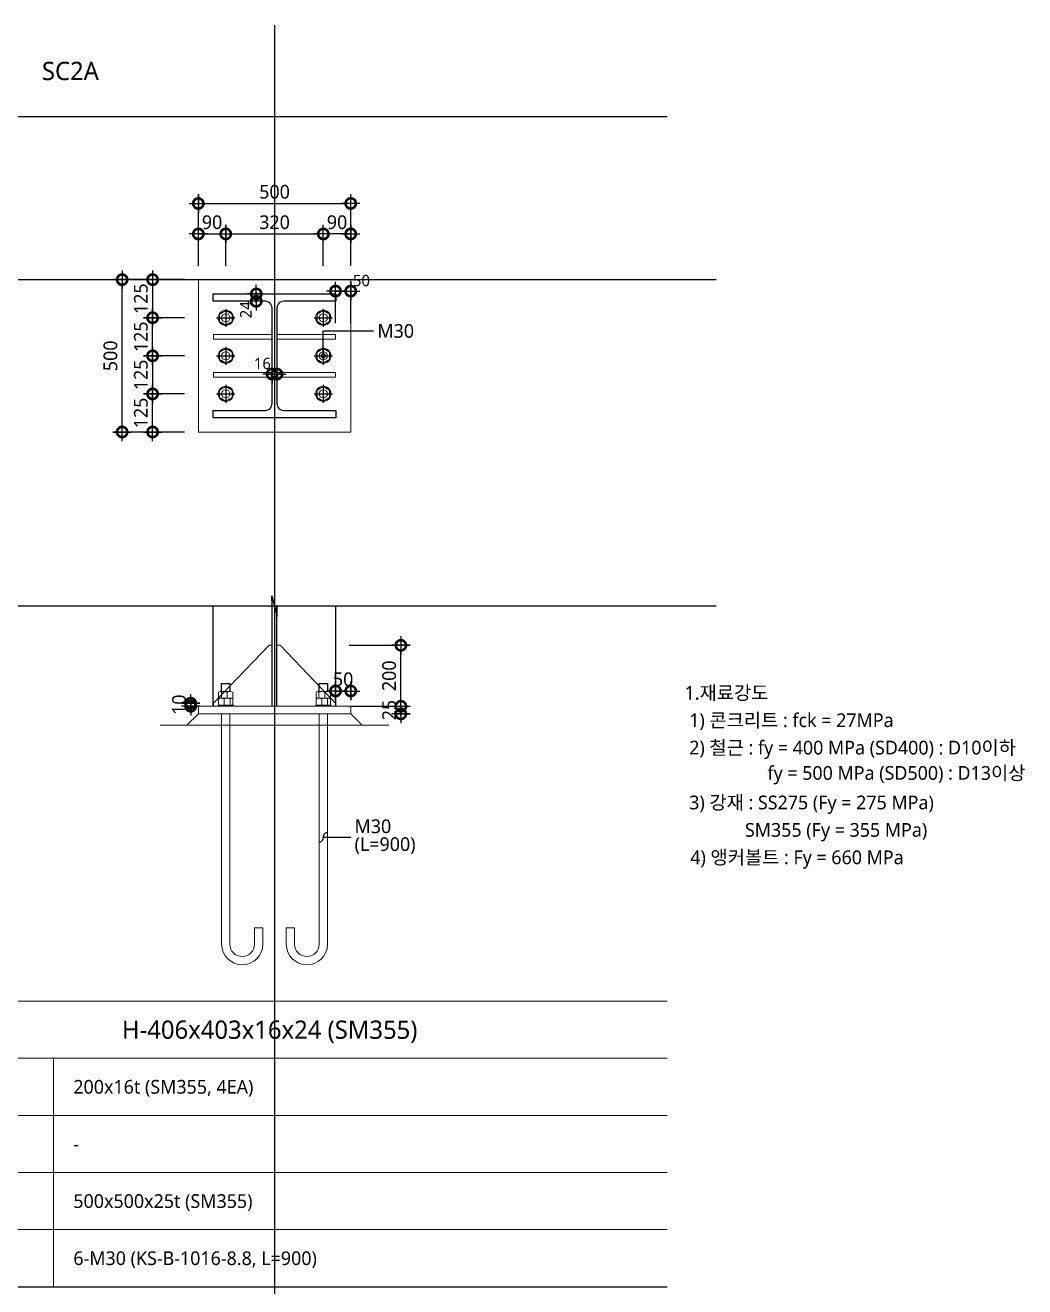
# Model space of a CAD drawing. Extents: x 697 to 24790, y 315 to 8595.
# Drawn here: x 8897 to 12175, y 4455 to 8595 of the extents above; entities that cross this region are included whole.
import ezdxf
from ezdxf.enums import TextEntityAlignment as Align
from ezdxf.lldxf.tags import DXFTag

# ---------------------------------------------------------------- set-up
doc = ezdxf.new("R2010")
doc.units = 0
doc.header["$LTSCALE"] = 30
doc.layers.get('DEFPOINTS').update_dxf_attribs({"color": 137})
for name, color, linetype, lineweight in [('Anchor Bolt', 4, 'Continuous', 0), ('Anchor Bolt(Hidden)', 8, 'DASHED0', 0), ('BasePlate', 2, 'Continuous', 0), ('Concrete', 8, 'Continuous', 0), ('Pedestal', 7, 'Continuous', 0), ('Plate', 3, 'Continuous', 0), ('Table(Etc)', 8, 'Continuous', 0), ('Table(Sub)', 7, 'Continuous', 0)]:
    doc.layers.add(name, color=color, linetype=linetype, lineweight=lineweight)
for name, color, linetype in [('Anchor Bolt-Center', 16, 'DASHDOTDOT0'), ('DIM', 7, 'Continuous'), ('DIM-INT', 7, 'Continuous'), ('STEEL', 4, 'Continuous'), ('SYM', 6, 'Continuous'), ('SYM-LEAD', 6, 'Continuous'), ('TABLE', 7, 'Continuous'), ('TEXT', 3, 'Continuous')]:
    doc.layers.add(name, color=color, linetype=linetype)
doc.styles.add('S1', font='malgun.ttf')
doc.styles.add('스타일1', font='malgun.ttf')
tags = doc.linetypes.add('DASHDOTDOT0', pattern=[1, 0.3, -0.23, 0, -0.24, 0, -0.23]).pattern_tags.tags
tags[14:15] = [DXFTag(74, 4), DXFTag(75, 0), DXFTag(340, '0'), DXFTag(46, 0.0), DXFTag(50, 0.0), DXFTag(44, 0.0), DXFTag(45, 0.0)]
tags[12:13] = [DXFTag(74, 4), DXFTag(75, 0), DXFTag(340, '0'), DXFTag(46, 0.0), DXFTag(50, 0.0), DXFTag(44, 0.0), DXFTag(45, 0.0)]
tags[10:11] = [DXFTag(74, 4), DXFTag(75, 0), DXFTag(340, '0'), DXFTag(46, 0.0), DXFTag(50, 0.0), DXFTag(44, 0.0), DXFTag(45, 0.0)]
tags[8:9] = [DXFTag(74, 4), DXFTag(75, 0), DXFTag(340, '0'), DXFTag(46, 0.0), DXFTag(50, 0.0), DXFTag(44, 0.0), DXFTag(45, 0.0)]
tags[6:7] = [DXFTag(74, 4), DXFTag(75, 0), DXFTag(340, '0'), DXFTag(46, 0.0), DXFTag(50, 0.0), DXFTag(44, 0.0), DXFTag(45, 0.0)]
tags[4:5] = [DXFTag(74, 4), DXFTag(75, 0), DXFTag(340, '0'), DXFTag(46, 0.0), DXFTag(50, 0.0), DXFTag(44, 0.0), DXFTag(45, 0.0)]
tags = doc.linetypes.add('DASHED0', pattern=[1, 0.5, -0.5]).pattern_tags.tags
tags[6:7] = [DXFTag(74, 4), DXFTag(75, 0), DXFTag(340, '0'), DXFTag(46, 0.0), DXFTag(50, 0.0), DXFTag(44, 0.0), DXFTag(45, 0.0)]
tags[4:5] = [DXFTag(74, 4), DXFTag(75, 0), DXFTag(340, '0'), DXFTag(46, 0.0), DXFTag(50, 0.0), DXFTag(44, 0.0), DXFTag(45, 0.0)]
doc.dimstyles.new('CJA', dxfattribs={"dimscale": 200, "dimtxt": 3, "dimasz": 1, "dimexe": 2, "dimexo": 3, "dimgap": 1, "dimtad": 1, "dimdec": 0, "dimzin": 1, "dimdsep": 46, "dimlunit": 6, "dimtxsty": '스타일1', "dimblk": 'GAUN-DOT', "dimcen": -2, "dimdle": 2, "dimclrd": 256, "dimclre": 256, "dimclrt": 3, "dimadec": 0, "dimazin": 0, "dimtfac": 1, "dimtdec": 0, "dimtix": 1, "dimtmove": 2, "dimatfit": 3, "dimldrblk": 'DOTSMALL', "dimfxl": 1, "dimtolj": 1, "dimtzin": 1, "dimarcsym": 0})

# ---------------------------------------------------------------- blocks, each defined once
blk = doc.blocks.new('ANCHOR_BOLT-PLAN-M27')
at = {"color": 7, "true_color": 0xffffff}
for p, q in [((-23.3, -4.1), (-20.5, 3.6)), ((-15.2, 18.1), (-16.7, 14)), ((-15.2, 18.1), (-7.1, 19.5)), ((8.1, 22.2), (3.8, 21.5)), ((8.1, 22.2), (13.4, 15.9)), ((23.3, 4.1), (20.5, 7.5)), ((23.3, 4.1), (20.5, -3.6)), ((-23.3, -4.1), (-20.5, -7.5)), ((-8.1, -22.2), (-13.4, -15.9)), ((-8.1, -22.2), (-3.8, -21.5)), ((15.2, -18.1), (7.1, -19.5)), ((15.2, -18.1), (16.7, -14))]:
    blk.add_line(p, q, dxfattribs=at)
blk.add_lwpolyline([(0, 23.6), (-20.5, 11.8), (-20.5, -11.8), (0, -23.6), (20.5, -11.8), (20.5, 11.8), (0, 23.6)])
at = {"color": 8, "true_color": 0x808080}
blk.add_circle((0, 0), 25, dxfattribs=at)
blk.add_circle((0, 0), 13.5)
at = {"layer": 'Anchor Bolt-Center'}
for p, q in [((-30, 0), (30, 0)), ((0, 30), (0, -30))]:
    blk.add_line(p, q, dxfattribs=at)
blk = doc.blocks.new('Arrow_Circle')
blk.add_circle((0, 0), 1)
blk = doc.blocks.new('ANCHOR_BOLT-SECT-M27')
for p, q in [((-23.65, 26), (-23.65, 45.8)), ((-18.92, 48), (14.19, 48)), ((-14.85, 73.65), (-13.5, 75)), ((-14.85, 48), (-14.85, 73.65)), ((-14.85, 73.65), (14.85, 73.65)), ((-14.19, 26), (-14.19, 45.8)), ((-13.5, 75), (13.5, 75)), ((-13.5, 48), (-13.5, 75)), ((4.73, 26), (4.73, 45.8)), ((13.5, 75), (14.85, 73.65)), ((13.5, 48), (13.5, 75)), ((14.85, 73.65), (14.85, 48)), ((23.65, 26), (23.65, 45.8)), ((-25, 0), (-25, 4)), ((-25, 4), (25, 4)), ((25, 0), (-25, 0)), ((-23.65, 26), (23.65, 26)), ((-23.65, 4), (-23.65, 23.8)), ((-23.65, 4), (23.65, 4)), ((-14.19, 26), (18.92, 26)), ((-4.73, 4), (-4.73, 23.8)), ((14.19, 4), (14.19, 23.8)), ((23.65, 4), (23.65, 23.8)), ((25, 4), (25, 0))]:
    blk.add_line(p, q)
for centre, radius, start, end in [((-18.92, 41.815), 6.185, 40.112189, 139.887811), ((-4.73, 26.561), 21.439, 63.816214, 116.183786), ((14.19, 26.561), 21.439, 63.816214, 116.183786), ((-14.19, 4.561), 21.439, 63.816214, 116.183786), ((4.73, 4.561), 21.439, 63.816214, 116.183786), ((18.92, 19.815), 6.185, 40.112189, 139.887811)]:
    blk.add_arc(centre, radius, start, end)
blk = doc.blocks.new('ANCHOR_BOLT-HOOK-M27')
for p, q in [((94.5, 0), (94.5, 54)), ((94.5, 54), (121.5, 54)), ((121.5, 54), (121.5, 0))]:
    blk.add_line(p, q)
for radius in [67.5, 40.5]:
    blk.add_arc((54, 0), radius, 180, 0)
blk = doc.blocks.new('Arrow_Tilde')
for centre, start, end in [((-0.25, 0.1875), 216.869898, 323.130102), ((0.25, -0.1875), 36.869898, 143.130102)]:
    blk.add_arc(centre, 0.3125, start, end)
blk = doc.blocks.new('GAUN-DOT')
at = {"linetype": 'ByBlock'}
for p, q in [((2, 0), (-2, 0)), ((0, -2), (0, 2))]:
    blk.add_line(p, q, dxfattribs=at)
at = {"const_width": 2.25}
blk.add_lwpolyline([(0, 0.28125, 1), (0, -0.28125, 1)], format="xyb", close=True, dxfattribs=at)
blk = doc.blocks.new('*D49')
at = {"layer": 'DEFPOINTS', "color": 0, "transparency": 16777216}
for p in [(9964.4, 7722.4), (9914.4, 7572.4), (9964.4, 7572.4)]:
    blk.add_point(p, dxfattribs=at)
at = {"layer": 'DIM-INT', "lineweight": -2, "transparency": 16777216}
for p, q in [((9914.4, 7617.4), (9914.4, 7752.4)), ((9964.4, 7617.4), (9964.4, 7752.4)), ((9899.4, 7722.4), (9884.4, 7722.4)), ((9914.4, 7722.4), (9964.4, 7722.4)), ((9979.4, 7722.4), (9994.4, 7722.4))]:
    blk.add_line(p, q, dxfattribs=at)
at = {"layer": 'DIM-INT', "lineweight": -2, "transparency": 16777216, "xscale": 15, "yscale": 15, "zscale": 15}
blk.add_blockref('GAUN-DOT', (9914.4, 7722.4), dxfattribs=at)
at = {"layer": 'DIM-INT', "lineweight": -2, "transparency": 16777216, "xscale": 15, "yscale": 15, "zscale": 15, "rotation": 180}
blk.add_blockref('GAUN-DOT', (9964.4, 7722.4), dxfattribs=at)
at = {"layer": 'DIM-INT', "color": 3, "transparency": 16777216, "insert": (9999.4, 7756.8), "char_height": 37.5, "attachment_point": 5, "style": '스타일1'}
blk.add_mtext('\\A1;50', dxfattribs=at)
blk = doc.blocks.new('_DotSmall')
at = {"color": 0, "linetype": 'ByBlock', "const_width": 0.5}
blk.add_lwpolyline([(-0.0625, 0, 1), (0.0625, 0, 1)], format="xyb", close=True, dxfattribs=at)
blk = doc.blocks.new('*D50')
at = {"layer": 'DEFPOINTS', "color": 0, "transparency": 16777216}
for p in [(9874.4, 7910.1), (9554.4, 7760.1), (9874.4, 7760.1)]:
    blk.add_point(p, dxfattribs=at)
at = {"layer": 'DIM', "lineweight": -2, "transparency": 16777216}
for p, q in [((9554.4, 7805.1), (9554.4, 7940.1)), ((9569.4, 7910.1), (9859.4, 7910.1)), ((9874.4, 7805.1), (9874.4, 7940.1))]:
    blk.add_line(p, q, dxfattribs=at)
at = {"layer": 'DIM', "lineweight": -2, "transparency": 16777216, "xscale": 15, "yscale": 15, "zscale": 15, "rotation": 180}
blk.add_blockref('GAUN-DOT', (9554.4, 7910.1), dxfattribs=at)
at = {"layer": 'DIM', "lineweight": -2, "transparency": 16777216, "xscale": 15, "yscale": 15, "zscale": 15}
blk.add_blockref('GAUN-DOT', (9874.4, 7910.1), dxfattribs=at)
at = {"layer": 'DIM', "color": 3, "transparency": 16777216, "insert": (9714.4, 7948.3), "char_height": 45, "attachment_point": 5, "style": '스타일1'}
blk.add_mtext('\\A1;320', dxfattribs=at)
blk = doc.blocks.new('*D51')
at = {"layer": 'DEFPOINTS', "color": 0, "transparency": 16777216}
for p in [(9964.4, 8010.1), (9464.4, 7760.1), (9964.4, 7760.1)]:
    blk.add_point(p, dxfattribs=at)
at = {"layer": 'DIM', "lineweight": -2, "transparency": 16777216}
for p, q in [((9464.4, 7805.1), (9464.4, 8040.1)), ((9964.4, 7805.1), (9964.4, 8040.1)), ((9479.4, 8010.1), (9949.4, 8010.1))]:
    blk.add_line(p, q, dxfattribs=at)
at = {"layer": 'DIM', "lineweight": -2, "transparency": 16777216, "xscale": 15, "yscale": 15, "zscale": 15, "rotation": 180}
blk.add_blockref('GAUN-DOT', (9464.4, 8010.1), dxfattribs=at)
at = {"layer": 'DIM', "lineweight": -2, "transparency": 16777216, "xscale": 15, "yscale": 15, "zscale": 15}
blk.add_blockref('GAUN-DOT', (9964.4, 8010.1), dxfattribs=at)
at = {"layer": 'DIM', "color": 3, "transparency": 16777216, "insert": (9714.4, 8048.3), "char_height": 45, "attachment_point": 5, "style": '스타일1'}
blk.add_mtext('\\A1;500', dxfattribs=at)
blk = doc.blocks.new('*D52')
at = {"layer": 'DEFPOINTS', "color": 0, "transparency": 16777216}
for p in [(9314.4, 7385.1), (9464.4, 7385.1), (9464.4, 7260.1)]:
    blk.add_point(p, dxfattribs=at)
at = {"layer": 'DIM', "lineweight": -2, "transparency": 16777216}
for p, q in [((9419.4, 7385.1), (9284.4, 7385.1)), ((9314.4, 7275.1), (9314.4, 7370.1)), ((9419.4, 7260.1), (9284.4, 7260.1))]:
    blk.add_line(p, q, dxfattribs=at)
at = {"layer": 'DIM', "lineweight": -2, "transparency": 16777216, "xscale": 15, "yscale": 15, "zscale": 15}
for p, rotation in [((9314.4, 7385.1), 90), ((9314.4, 7260.1), 270)]:
    blk.add_blockref('GAUN-DOT', p, dxfattribs=dict(at, rotation=rotation))
at = {"layer": 'DIM', "color": 3, "transparency": 16777216, "insert": (9276, 7322.6), "char_height": 45, "attachment_point": 5, "rotation": 90, "style": '스타일1'}
blk.add_mtext('\\A1;125', dxfattribs=at)
blk = doc.blocks.new('*D53')
at = {"layer": 'DEFPOINTS', "color": 0, "transparency": 16777216}
for p in [(9214.4, 7760.1), (9464.4, 7760.1), (9464.4, 7260.1)]:
    blk.add_point(p, dxfattribs=at)
at = {"layer": 'DIM', "lineweight": -2, "transparency": 16777216}
for p, q in [((9419.4, 7760.1), (9184.4, 7760.1)), ((9214.4, 7275.1), (9214.4, 7745.1)), ((9419.4, 7260.1), (9184.4, 7260.1))]:
    blk.add_line(p, q, dxfattribs=at)
at = {"layer": 'DIM', "lineweight": -2, "transparency": 16777216, "xscale": 15, "yscale": 15, "zscale": 15}
for p, rotation in [((9214.4, 7760.1), 90), ((9214.4, 7260.1), 270)]:
    blk.add_blockref('GAUN-DOT', p, dxfattribs=dict(at, rotation=rotation))
at = {"layer": 'DIM', "color": 3, "transparency": 16777216, "insert": (9176.1, 7510.1), "char_height": 45, "attachment_point": 5, "rotation": 90, "style": '스타일1'}
blk.add_mtext('\\A1;500', dxfattribs=at)
blk = doc.blocks.new('*D54')
at = {"layer": 'DEFPOINTS', "color": 0, "transparency": 16777216}
for p in [(9706.4, 7510.1), (9722.4, 7510.1), (9722.4, 7450.1)]:
    blk.add_point(p, dxfattribs=at)
at = {"layer": 'DIM-INT', "lineweight": -2, "transparency": 16777216}
for p, q in [((9706.4, 7465.1), (9706.4, 7420.1)), ((9722.4, 7465.1), (9722.4, 7420.1)), ((9691.4, 7450.1), (9676.4, 7450.1)), ((9706.4, 7450.1), (9722.4, 7450.1)), ((9737.4, 7450.1), (9752.4, 7450.1))]:
    blk.add_line(p, q, dxfattribs=at)
at = {"layer": 'DIM-INT', "lineweight": -2, "transparency": 16777216, "xscale": 15, "yscale": 15, "zscale": 15}
blk.add_blockref('GAUN-DOT', (9706.4, 7450.1), dxfattribs=at)
at = {"layer": 'DIM-INT', "lineweight": -2, "transparency": 16777216, "xscale": 15, "yscale": 15, "zscale": 15, "rotation": 180}
blk.add_blockref('GAUN-DOT', (9722.4, 7450.1), dxfattribs=at)
at = {"layer": 'DIM-INT', "color": 3, "transparency": 16777216, "insert": (9674.4, 7484.6), "char_height": 37.5, "attachment_point": 5, "style": '스타일1'}
blk.add_mtext('\\A1;16', dxfattribs=at)
blk = doc.blocks.new('*D55')
at = {"layer": 'DEFPOINTS', "color": 0, "transparency": 16777216}
for p in [(9714.4, 7713.1), (9654.4, 7689.1), (9714.4, 7689.1)]:
    blk.add_point(p, dxfattribs=at)
at = {"layer": 'DIM-INT', "lineweight": -2, "transparency": 16777216}
for p, q in [((9654.4, 7728.1), (9654.4, 7743.1)), ((9669.4, 7713.1), (9624.4, 7713.1)), ((9654.4, 7713.1), (9654.4, 7689.1)), ((9669.4, 7689.1), (9624.4, 7689.1)), ((9654.4, 7674.1), (9654.4, 7659.1))]:
    blk.add_line(p, q, dxfattribs=at)
at = {"layer": 'DIM-INT', "lineweight": -2, "transparency": 16777216, "xscale": 15, "yscale": 15, "zscale": 15}
for p, rotation in [((9654.4, 7713.1), 270), ((9654.4, 7689.1), 90)]:
    blk.add_blockref('GAUN-DOT', p, dxfattribs=dict(at, rotation=rotation))
at = {"layer": 'DIM-INT', "color": 3, "transparency": 16777216, "insert": (9620.3, 7661.1), "char_height": 37.5, "attachment_point": 5, "rotation": 90, "style": '스타일1'}
blk.add_mtext('\\A1;24', dxfattribs=at)
blk = doc.blocks.new('*D56')
at = {"layer": 'DEFPOINTS', "color": 0, "transparency": 16777216}
for p in [(9914.4, 6560.1), (10128.8, 6560.1), (9914.4, 6360.1)]:
    blk.add_point(p, dxfattribs=at)
at = {"layer": 'DIM', "lineweight": -2, "transparency": 16777216}
for p, q in [((9959.4, 6560.1), (10158.8, 6560.1)), ((10128.8, 6375.1), (10128.8, 6545.1)), ((9959.4, 6360.1), (10158.8, 6360.1))]:
    blk.add_line(p, q, dxfattribs=at)
at = {"layer": 'DIM', "lineweight": -2, "transparency": 16777216, "xscale": 15, "yscale": 15, "zscale": 15}
for p, rotation in [((10128.8, 6560.1), 90), ((10128.8, 6360.1), 270)]:
    blk.add_blockref('GAUN-DOT', p, dxfattribs=dict(at, rotation=rotation))
at = {"layer": 'DIM', "color": 3, "transparency": 16777216, "insert": (10090.5, 6460.1), "char_height": 45, "attachment_point": 5, "rotation": 90, "style": '스타일1'}
blk.add_mtext('\\A1;200', dxfattribs=at)
blk = doc.blocks.new('*D57')
at = {"layer": 'DEFPOINTS', "color": 0, "transparency": 16777216}
for p in [(9439.4, 6370.1), (9514.4, 6370.1), (9514.4, 6360.1)]:
    blk.add_point(p, dxfattribs=at)
at = {"layer": 'DIM', "lineweight": -2, "transparency": 16777216}
for p, q in [((9439.4, 6385.1), (9439.4, 6400.1)), ((9469.4, 6370.1), (9409.4, 6370.1)), ((9469.4, 6360.1), (9409.4, 6360.1)), ((9439.4, 6360.1), (9439.4, 6370.1)), ((9439.4, 6345.1), (9439.4, 6330.1))]:
    blk.add_line(p, q, dxfattribs=at)
at = {"layer": 'DIM', "lineweight": -2, "transparency": 16777216, "xscale": 15, "yscale": 15, "zscale": 15}
for p, rotation in [((9439.4, 6370.1), 270), ((9439.4, 6360.1), 90)]:
    blk.add_blockref('GAUN-DOT', p, dxfattribs=dict(at, rotation=rotation))
at = {"layer": 'DIM', "color": 3, "transparency": 16777216, "insert": (9401, 6365.1), "char_height": 45, "attachment_point": 5, "rotation": 90, "style": '스타일1'}
blk.add_mtext('\\A1;10', dxfattribs=at)
blk = doc.blocks.new('*D58')
at = {"layer": 'DEFPOINTS', "color": 0, "transparency": 16777216}
for p in [(9964.4, 6410.1), (9914.4, 6335.1), (9964.4, 6335.1)]:
    blk.add_point(p, dxfattribs=at)
at = {"layer": 'DIM', "lineweight": -2, "transparency": 16777216}
for p, q in [((9914.4, 6380.1), (9914.4, 6440.1)), ((9964.4, 6380.1), (9964.4, 6440.1)), ((9899.4, 6410.1), (9884.4, 6410.1)), ((9914.4, 6410.1), (9964.4, 6410.1)), ((9979.4, 6410.1), (9994.4, 6410.1))]:
    blk.add_line(p, q, dxfattribs=at)
at = {"layer": 'DIM', "lineweight": -2, "transparency": 16777216, "xscale": 15, "yscale": 15, "zscale": 15}
blk.add_blockref('GAUN-DOT', (9914.4, 6410.1), dxfattribs=at)
at = {"layer": 'DIM', "lineweight": -2, "transparency": 16777216, "xscale": 15, "yscale": 15, "zscale": 15, "rotation": 180}
blk.add_blockref('GAUN-DOT', (9964.4, 6410.1), dxfattribs=at)
at = {"layer": 'DIM', "color": 3, "transparency": 16777216, "insert": (9939.4, 6448.3), "char_height": 45, "attachment_point": 5, "style": '스타일1'}
blk.add_mtext('\\A1;50', dxfattribs=at)
blk = doc.blocks.new('*D59')
at = {"layer": 'DEFPOINTS', "color": 0, "transparency": 16777216}
for p in [(10068.8, 6360.1), (10068.8, 6335.1), (10128.8, 6360.1)]:
    blk.add_point(p, dxfattribs=at)
at = {"layer": 'DIM', "lineweight": -2, "transparency": 16777216}
for p, q in [((10128.8, 6375.1), (10128.8, 6390.1)), ((10113.8, 6360.1), (10158.8, 6360.1)), ((10113.8, 6335.1), (10158.8, 6335.1)), ((10128.8, 6335.1), (10128.8, 6360.1)), ((10128.8, 6320.1), (10128.8, 6305.1))]:
    blk.add_line(p, q, dxfattribs=at)
at = {"layer": 'DIM', "lineweight": -2, "transparency": 16777216, "xscale": 15, "yscale": 15, "zscale": 15}
for p, rotation in [((10128.8, 6360.1), 270), ((10128.8, 6335.1), 90)]:
    blk.add_blockref('GAUN-DOT', p, dxfattribs=dict(at, rotation=rotation))
at = {"layer": 'DIM', "color": 3, "transparency": 16777216, "insert": (10090.5, 6347.6), "char_height": 45, "attachment_point": 5, "rotation": 90, "style": '스타일1'}
blk.add_mtext('\\A1;25', dxfattribs=at)
blk = doc.blocks.new('1')
at = {"layer": 'TEXT', "style": '스타일1'}
for s, p in [('1.재료강도', (0, 0)), (' 1) 콘크리트 : fck = 27MPa', (0, -60)), (' 2) 철근 : fy = 400 MPa (SD400) : D10이하', (0, -120)), (' fy = 500 MPa (SD500) : D13이상', (171.1, -175.4)), (' 3) 강재 : SS275 (Fy = 275 MPa)', (0, -240)), ('             SM355 (Fy = 355 MPa)', (0, -300)), ('4) 앵커볼트 : Fy = 660 MPa', (12.5, -360))]:
    blk.add_text(s, height=30, dxfattribs=at).set_placement(p, align=Align.BOTTOM_LEFT)
blk = doc.blocks.new('*D157')
at = {"layer": 'DEFPOINTS', "color": 0, "transparency": 16777216}
for p in [(9874.4, 7910.1), (9874.4, 7760.1), (9964.4, 7760.1)]:
    blk.add_point(p, dxfattribs=at)
at = {"layer": 'DIM', "lineweight": -2, "transparency": 16777216}
for p, q in [((9859.4, 7910.1), (9844.4, 7910.1)), ((9874.4, 7805.1), (9874.4, 7940.1)), ((9964.4, 7910.1), (9874.4, 7910.1)), ((9964.4, 7805.1), (9964.4, 7940.1)), ((9979.4, 7910.1), (9994.4, 7910.1))]:
    blk.add_line(p, q, dxfattribs=at)
at = {"layer": 'DIM', "lineweight": -2, "transparency": 16777216, "xscale": 15, "yscale": 15, "zscale": 15}
blk.add_blockref('GAUN-DOT', (9874.4, 7910.1), dxfattribs=at)
at = {"layer": 'DIM', "lineweight": -2, "transparency": 16777216, "xscale": 15, "yscale": 15, "zscale": 15, "rotation": 180}
blk.add_blockref('GAUN-DOT', (9964.4, 7910.1), dxfattribs=at)
at = {"layer": 'DIM', "color": 3, "transparency": 16777216, "insert": (9919.4, 7948.3), "char_height": 45, "attachment_point": 5, "style": '스타일1'}
blk.add_mtext('\\A1;90', dxfattribs=at)
blk = doc.blocks.new('*D158')
at = {"layer": 'DEFPOINTS', "color": 0, "transparency": 16777216}
for p in [(9554.4, 7910.1), (9464.4, 7760.1), (9554.4, 7760.1)]:
    blk.add_point(p, dxfattribs=at)
at = {"layer": 'DIM', "lineweight": -2, "transparency": 16777216}
for p, q in [((9449.4, 7910.1), (9434.4, 7910.1)), ((9464.4, 7805.1), (9464.4, 7940.1)), ((9464.4, 7910.1), (9554.4, 7910.1)), ((9554.4, 7805.1), (9554.4, 7940.1)), ((9569.4, 7910.1), (9584.4, 7910.1))]:
    blk.add_line(p, q, dxfattribs=at)
at = {"layer": 'DIM', "lineweight": -2, "transparency": 16777216, "xscale": 15, "yscale": 15, "zscale": 15}
blk.add_blockref('GAUN-DOT', (9464.4, 7910.1), dxfattribs=at)
at = {"layer": 'DIM', "lineweight": -2, "transparency": 16777216, "xscale": 15, "yscale": 15, "zscale": 15, "rotation": 180}
blk.add_blockref('GAUN-DOT', (9554.4, 7910.1), dxfattribs=at)
at = {"layer": 'DIM', "color": 3, "transparency": 16777216, "insert": (9509.4, 7948.3), "char_height": 45, "attachment_point": 5, "style": '스타일1'}
blk.add_mtext('\\A1;90', dxfattribs=at)
blk = doc.blocks.new('*D159')
at = {"layer": 'DEFPOINTS', "color": 0, "transparency": 16777216}
for p in [(9464.4, 7510.1), (9314.4, 7385.1), (9464.4, 7385.1)]:
    blk.add_point(p, dxfattribs=at)
at = {"layer": 'DIM', "lineweight": -2, "transparency": 16777216}
for p, q in [((9419.4, 7510.1), (9284.4, 7510.1)), ((9314.4, 7495.1), (9314.4, 7400.1)), ((9419.4, 7385.1), (9284.4, 7385.1))]:
    blk.add_line(p, q, dxfattribs=at)
at = {"layer": 'DIM', "lineweight": -2, "transparency": 16777216, "xscale": 15, "yscale": 15, "zscale": 15}
for p, rotation in [((9314.4, 7510.1), 90), ((9314.4, 7385.1), 270)]:
    blk.add_blockref('GAUN-DOT', p, dxfattribs=dict(at, rotation=rotation))
at = {"layer": 'DIM', "color": 3, "transparency": 16777216, "insert": (9276, 7447.6), "char_height": 45, "attachment_point": 5, "rotation": 90, "style": '스타일1'}
blk.add_mtext('\\A1;125', dxfattribs=at)
blk = doc.blocks.new('*D161')
at = {"layer": 'DEFPOINTS', "color": 0, "transparency": 16777216}
for p in [(9464.4, 7760.1), (9314.4, 7635.1), (9464.4, 7635.1)]:
    blk.add_point(p, dxfattribs=at)
at = {"layer": 'DIM', "lineweight": -2, "transparency": 16777216}
for p, q in [((9419.4, 7760.1), (9284.4, 7760.1)), ((9314.4, 7745.1), (9314.4, 7650.1)), ((9419.4, 7635.1), (9284.4, 7635.1))]:
    blk.add_line(p, q, dxfattribs=at)
at = {"layer": 'DIM', "lineweight": -2, "transparency": 16777216, "xscale": 15, "yscale": 15, "zscale": 15}
for p, rotation in [((9314.4, 7760.1), 90), ((9314.4, 7635.1), 270)]:
    blk.add_blockref('GAUN-DOT', p, dxfattribs=dict(at, rotation=rotation))
at = {"layer": 'DIM', "color": 3, "transparency": 16777216, "insert": (9276, 7697.6), "char_height": 45, "attachment_point": 5, "rotation": 90, "style": '스타일1'}
blk.add_mtext('\\A1;125', dxfattribs=at)
blk = doc.blocks.new('*D160')
at = {"layer": 'DEFPOINTS', "color": 0, "transparency": 16777216}
for p in [(9314.4, 7635.1), (9464.4, 7635.1), (9464.4, 7510.1)]:
    blk.add_point(p, dxfattribs=at)
at = {"layer": 'DIM', "lineweight": -2, "transparency": 16777216}
for p, q in [((9419.4, 7635.1), (9284.4, 7635.1)), ((9314.4, 7525.1), (9314.4, 7620.1)), ((9419.4, 7510.1), (9284.4, 7510.1))]:
    blk.add_line(p, q, dxfattribs=at)
at = {"layer": 'DIM', "lineweight": -2, "transparency": 16777216, "xscale": 15, "yscale": 15, "zscale": 15}
for p, rotation in [((9314.4, 7635.1), 90), ((9314.4, 7510.1), 270)]:
    blk.add_blockref('GAUN-DOT', p, dxfattribs=dict(at, rotation=rotation))
at = {"layer": 'DIM', "color": 3, "transparency": 16777216, "insert": (9276, 7572.6), "char_height": 45, "attachment_point": 5, "rotation": 90, "style": '스타일1'}
blk.add_mtext('\\A1;125', dxfattribs=at)

msp = doc.modelspace()

# ---------------------------------------------------------------- linework, layer by layer
at = {"layer": 'Anchor Bolt(Hidden)'}
for p, q in [((9540.9, 6335.1), (9540.9, 5579.1)), ((9567.9, 6335.1), (9567.9, 5579.1)), ((9860.9, 6335.1), (9860.9, 5579.1)), ((9887.9, 6335.1), (9887.9, 5579.1))]:
    msp.add_line(p, q, dxfattribs=at)
at = {"layer": 'BasePlate'}
for points in [[(9464.4, 7760.1), (9464.4, 7260.1), (9964.4, 7260.1), (9964.4, 7760.1), (9464.4, 7760.1)], [(9464.4, 6360.1), (9464.4, 6335.1), (9964.4, 6335.1), (9964.4, 6360.1), (9464.4, 6360.1)]]:
    msp.add_lwpolyline(points, dxfattribs=at)
at = {"layer": 'Concrete'}
msp.add_lwpolyline([(10001.9, 6297.6), (9426.9, 6297.6), (9464.4, 6335.1), (9964.4, 6335.1), (10001.9, 6297.6)], dxfattribs=at)
at = {"layer": 'DEFPOINTS'}
for p, q in [((9714.4, 8595), (9714.4, 315)), ((697.5, 7760.1), (11162.7, 7760.1)), ((697.5, 6689.2), (11162.7, 6689.2))]:
    msp.add_line(p, q, dxfattribs=at)
at = {"layer": 'Pedestal'}
msp.add_line((9339.4, 6297.6), (10089.4, 6297.6), dxfattribs=at)
at = {"layer": 'Plate'}
for points in [[(9706.4, 7580.4), (9706.4, 7564.4), (9514.4, 7564.4), (9514.4, 7580.4), (9706.4, 7580.4)], [(9722.4, 7564.4), (9722.4, 7580.4), (9914.4, 7580.4), (9914.4, 7564.4), (9722.4, 7564.4)], [(9706.4, 7455.8), (9706.4, 7439.8), (9514.4, 7439.8), (9514.4, 7455.8), (9706.4, 7455.8)], [(9722.4, 7439.8), (9722.4, 7455.8), (9914.4, 7455.8), (9914.4, 7439.8), (9722.4, 7439.8)], [(9514.4, 6360.1), (9706.4, 6360.1), (9706.4, 6560.1), (9696.4, 6560.1), (9514.4, 6370.1), (9514.4, 6360.1)], [(9514.4, 6360.1), (9706.4, 6360.1), (9706.4, 6560.1), (9696.4, 6560.1), (9514.4, 6370.1), (9514.4, 6360.1)], [(9914.4, 6360.1), (9722.4, 6360.1), (9722.4, 6560.1), (9732.4, 6560.1), (9914.4, 6370.1), (9914.4, 6360.1)], [(9914.4, 6360.1), (9722.4, 6360.1), (9722.4, 6560.1), (9732.4, 6560.1), (9914.4, 6370.1), (9914.4, 6360.1)]]:
    msp.add_lwpolyline(points, dxfattribs=at)
at = {"layer": 'STEEL'}
for p, q in [((9512.9, 6360.1), (9512.9, 6689.3)), ((9915.9, 6360.1), (9915.9, 6689.3))]:
    msp.add_line(p, q, dxfattribs=at)
at = {"layer": 'STEEL', "linetype": 'DASHED0'}
for p, q in [((9706.4, 6360.1), (9706.4, 6689.3)), ((9722.4, 6360.1), (9722.4, 6689.3))]:
    msp.add_line(p, q, dxfattribs=at)
at = {"layer": 'STEEL'}
msp.add_lwpolyline([(9512.9, 7689.1), (9512.9, 7713.1), (9915.9, 7713.1), (9915.9, 7689.1), (9744.4, 7689.1, 0.414214), (9722.4, 7667.1), (9722.4, 7353.1, 0.414214), (9744.4, 7331.1), (9915.9, 7331.1), (9915.9, 7307.1), (9512.9, 7307.1), (9512.9, 7331.1), (9684.4, 7331.1, 0.414214), (9706.4, 7353.1), (9706.4, 7667.1, 0.414214), (9684.4, 7689.1), (9512.9, 7689.1)], format="xyb", dxfattribs=at)
at = {"layer": 'SYM'}
msp.add_lwpolyline([(9479.3, 6689.2), (9706.1, 6689.1), (9705.5, 6722.5), (9723.2, 6656.2), (9722.6, 6689.1), (9951.1, 6689.3)], dxfattribs=at)
at = {"layer": 'SYM-LEAD', "color": 6}
msp.add_line((9874.4, 5930.1), (9964.4, 5930.1), dxfattribs=at)
msp.add_lwpolyline([(9874.4, 7516.9), (9874.4, 7591.9), (10039.3, 7591.9)], dxfattribs=at)
at = {"layer": 'TABLE', "color": 4}
msp.add_line((697.5, 8295), (11002.5, 8295), dxfattribs=at)
at = {"layer": 'TABLE', "color": 3}
msp.add_line((697.5, 4455), (11002.5, 4455), dxfattribs=at)
at = {"layer": 'Table(Etc)'}
for p, q in [((701.9, 5017.5), (11002.5, 5017.5)), ((701.9, 4830), (11002.5, 4830)), ((701.9, 4642.5), (11002.5, 4642.5))]:
    msp.add_line(p, q, dxfattribs=at)
at = {"layer": 'Table(Sub)'}
for p, q in [((701.9, 5392.5), (11002.5, 5392.5)), ((701.9, 5205), (11002.5, 5205)), ((8988.8, 5205), (8988.8, 4455))]:
    msp.add_line(p, q, dxfattribs=at)

# ---------------------------------------------------------------- block references
at = {"layer": 'Anchor Bolt'}
for name, p in [('ANCHOR_BOLT-PLAN-M27', (9554.4, 7634.8)), ('ANCHOR_BOLT-PLAN-M27', (9874.4, 7634.8)), ('ANCHOR_BOLT-PLAN-M27', (9554.4, 7510.1)), ('ANCHOR_BOLT-PLAN-M27', (9874.4, 7510.1)), ('ANCHOR_BOLT-PLAN-M27', (9554.4, 7385.4)), ('ANCHOR_BOLT-PLAN-M27', (9874.4, 7385.4)), ('ANCHOR_BOLT-SECT-M27', (9554.4, 6360.1)), ('ANCHOR_BOLT-SECT-M27', (9874.4, 6360.1))]:
    msp.add_blockref(name, p, dxfattribs=at)
at = {"layer": 'Anchor Bolt(Hidden)'}
msp.add_blockref('ANCHOR_BOLT-HOOK-M27', (9554.4, 5579.1), dxfattribs=at)
at = {"layer": 'Anchor Bolt(Hidden)', "xscale": -1}
msp.add_blockref('ANCHOR_BOLT-HOOK-M27', (9874.4, 5579.1), dxfattribs=at)
at = {"layer": 'DIM', "xscale": 1.5, "yscale": 1.5, "zscale": 1.5}
msp.add_blockref('1', (11059.3, 6368.3), dxfattribs=at)
at = {"layer": 'SYM-LEAD', "color": 6, "xscale": 42.5, "yscale": 42.5, "rotation": 45}
msp.add_blockref('Arrow_Tilde', (9874.4, 5930.1), dxfattribs=at)
at = {"layer": 'TEXT', "xscale": 6.75, "yscale": 6.75}
msp.add_blockref('Arrow_Circle', (9874.4, 7510.1), dxfattribs=at)

# ---------------------------------------------------------------- texts
at = {"layer": 'TEXT', "linetype": 'ByBlock', "style": '스타일1'}
for s, height, p in [('SC2A', 60, (8951.3, 8445)), ('200x16t (SM355, 4EA)', 45, (9054.4, 5111.2)), ('-', 45, (9054.4, 4923.7)), ('500x500x25t (SM355)', 45, (9054.4, 4736.2)), ('6-M30 (KS-B-1016-8.8, L=900)', 45, (9054.4, 4548.7))]:
    msp.add_text(s, height=height, dxfattribs=at).set_placement(p, align=Align.MIDDLE_LEFT)
at = {"layer": 'TEXT', "color": 3, "style": 'S1'}
msp.add_text('M30', height=45, dxfattribs=at).set_placement((10051.8, 7591.9), align=Align.MIDDLE_LEFT)
msp.add_text('M30', height=45, dxfattribs=at).set_placement((9976.9, 5930.1), align=Align.BOTTOM_LEFT)
msp.add_text('(L=900)', height=45, dxfattribs=at).set_placement((9976.9, 5930.1), align=Align.TOP_LEFT)
at = {"layer": 'TEXT', "linetype": 'ByBlock', "style": '스타일1'}
msp.add_text('H-406x403x16x24 (SM355)', height=60, dxfattribs=at).set_placement((9698.5, 5298.7), align=Align.MIDDLE_CENTER)

# ---------------------------------------------------------------- dimensions: what is measured, and where the dimension line sits
at = {"layer": 'DIM'}
for p1, p2, distance, picture, middle in [((9464.4, 7760.1), (9964.4, 7760.1), 250, '*D51', (9714.4, 8048.3)), ((9464.4, 7760.1), (9554.4, 7760.1), 150, '*D158', (9509.4, 7948.3)), ((9554.4, 7760.1), (9874.4, 7760.1), 150, '*D50', (9714.4, 7948.3)), ((9964.4, 7760.1), (9874.4, 7760.1), -150, '*D157', (9919.4, 7948.3)), ((9464.4, 7260.1), (9464.4, 7760.1), 250, '*D53', (9176.1, 7510.1)), ((9464.4, 7760.1), (9464.4, 7635.1), -150, '*D161', (9276, 7697.6)), ((9464.4, 7510.1), (9464.4, 7635.1), 150, '*D160', (9276, 7572.6)), ((9464.4, 7510.1), (9464.4, 7385.1), -150, '*D159', (9276, 7447.6)), ((9464.4, 7260.1), (9464.4, 7385.1), 150, '*D52', (9276, 7322.6)), ((9914.4, 6360.1), (9914.4, 6560.1), -214.4, '*D56', (10090.5, 6460.1)), ((9914.4, 6335.1), (9964.4, 6335.1), 75, '*D58', (9939.4, 6448.3)), ((9514.4, 6360.1), (9514.4, 6370.1), 75, '*D57', (9401, 6365.1)), ((10068.8, 6335.1), (10068.8, 6360.1), -60, '*D59', (10090.5, 6347.6))]:
    dim = msp.add_aligned_dim(p1=p1, p2=p2, distance=distance, dimstyle='CJA', override={"dimscale": 15}, dxfattribs=at)
    dim.commit()
    dim.dimension.update_dxf_attribs({"geometry": picture, "text_midpoint": middle})
at = {"layer": 'DIM-INT'}
for base, p1, p2, angle, picture, middle in [((9654.4, 7689.1), (9714.4, 7713.1), (9714.4, 7689.1), 270, '*D55', (9620.3, 7661.1)), ((9964.4, 7722.4), (9914.4, 7572.4), (9964.4, 7572.4), 0, '*D49', (9999.4, 7756.8)), ((9722.4, 7450.1), (9706.4, 7510.1), (9722.4, 7510.1), 0, '*D54', (9674.4, 7484.6))]:
    dim = msp.add_linear_dim(base=base, p1=p1, p2=p2, angle=angle, dimstyle='CJA', override={"dimscale": 15, "dimtxt": 2.5}, dxfattribs=at)
    dim.commit()
    dim.dimension.update_dxf_attribs({"geometry": picture, "text_midpoint": middle, "dimtype": 161})

doc.saveas('drawing.dxf')
